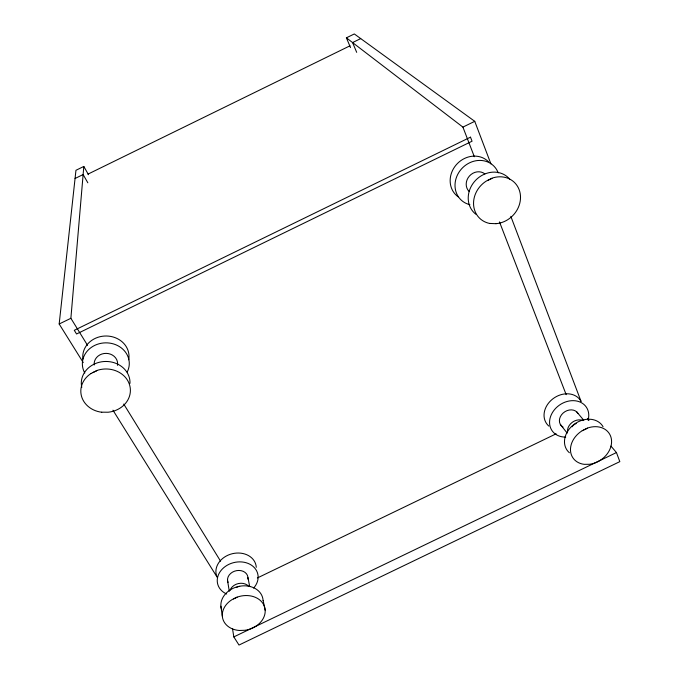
<?xml version="1.0" encoding="UTF-8"?>
<svg xmlns="http://www.w3.org/2000/svg" width="679" height="679" viewBox="0 0 679 679"><rect width="100%" height="100%" fill="white"/><g stroke="black" fill="none" stroke-linecap="round" stroke-linejoin="round"><path stroke-width="1.02" d="M87.574 345.373L70.879 318.29L83.814 166.448L75.955 170.293L59.175 323.993L83.254 362.594M92.667 372.661L96.825 370.641L91.079 373.433M487.802 180.342L492.003 178.297L486.189 181.132A24.775 21.872 -45.6 0 0 473.636 205.406A24.775 21.872 -45.6 0 0 490.026 223.518M233.457 598.912L237.149 597.138A21.66 17.213 -14.7 0 1 264.844 607.832A21.66 17.213 -14.7 0 1 244.89 630.273L239.347 630.485A21.592 17.153 -14.7 0 1 222.644 618.28A21.592 17.153 -14.7 0 1 232.065 599.608L237.149 597.138M583.66 429.994L587.386 428.203L582.234 430.681M350.517 47.598L346.392 37.829L354.311 33.95L474.748 121.329L490.909 163.902M75.063 178.484L83.127 174.537L87.837 182.795M360.71 38.593L352.588 42.573L356.687 52.351M87.956 174.13L349.982 45.816M59.175 323.993L70.879 318.29M346.392 37.829L462.908 127.109L474.748 121.329M257.358 577.965L556.118 433.822M233.822 636.91L616.456 452.562L619.825 461.635L239 645.05L233.822 636.91L232.515 628.686M101.748 412.178L108.156 412.221A24.733 21.669 -3 0 0 129.706 385.332A24.733 21.669 -3 0 0 96.774 370.53M490.051 223.442L496.035 223.705M587.615 418.62L588.99 420.242M610.964 446.095L616.456 452.562M576.666 411.805L583.77 420.259M560.362 424.494L567.211 433.126M112.935 410.167L217.102 577.125M123.748 404.064L220.582 561.185M83.814 166.448L88.508 174.724M462.908 127.109L474.341 156.73M499.489 221.897L566.167 394.652M510.837 216.38L581.122 401.527M587.513 418.357L588.269 420.335M263.129 600.431L265.149 610.234M247.971 577.608L249.677 586.52M227.516 580.324L229.298 591.299M220.862 606.203L222.33 616.142M469.189 191.512A11.789 10.524 -46.7 0 1 469.41 176.048A11.789 10.524 -46.7 0 1 484.84 173.9M469.893 204.693A23.578 21.041 -46.7 0 1 461.457 168.961A23.578 21.041 -46.7 0 1 498.216 172.865M458.257 196.876A23.247 20.803 -47 0 1 456.144 164.929A23.247 20.803 -47 0 1 488.337 161.602M491.978 178.178A24.851 21.94 -45.6 0 1 520.428 195.34A24.851 21.94 -45.6 0 1 496.035 223.671M475.843 214.241A24.486 21.686 -45.9 0 1 475.707 180.215A24.486 21.686 -45.9 0 1 509.725 179.197M94.228 364.996A11.738 10.397 -2 0 1 106.187 353.377A11.738 10.397 -2 0 1 117.475 365.336M84.807 373.06A23.468 20.794 -2 0 1 105.381 342.853A23.468 20.794 -2 0 1 127.211 372.033M82.897 359.038A23.137 20.565 -1.7 0 1 106.459 336.003A23.137 20.565 -1.7 0 1 128.713 359.777M81.786 387.42A24.368 21.422 -2.7 0 1 103.615 361.559A24.368 21.422 -2.7 0 1 129.995 383.355M101.74 412.246A24.656 21.601 -3 0 1 81.488 396.171A24.656 21.601 -3 0 1 91.096 373.458M236.334 587.547A6.841 5.491 -14.5 0 1 239.687 586.359M230.045 590.306A10.524 8.454 -14.5 0 1 238.541 583.524A10.524 8.454 -14.5 0 1 248.76 586.444M228.042 582.438A10.338 8.352 -14.4 0 1 236.708 570.623A10.338 8.352 -14.4 0 1 247.894 579.077M226.684 594.023A20.676 16.712 -14.4 0 1 220.87 570.674A20.676 16.712 -14.4 0 1 249.94 564.274A20.676 16.712 -14.4 0 1 253.598 588.099M216.966 576.819A20.412 16.576 -14.3 0 1 232.311 553.716A20.412 16.576 -14.3 0 1 256.28 567.313M221.643 609.683A21.372 17.068 -14.6 0 1 238.609 586.444A21.372 17.068 -14.6 0 1 263.087 600.44M572.091 426.785A6.883 5.542 -34.5 0 1 576.267 423.535M567.534 431.852A10.584 8.53 -34.5 0 1 572.372 422.228A10.584 8.53 -34.5 0 1 583.125 420.581M563.018 427.023A10.397 8.428 -34.6 0 1 563.129 413.044A10.397 8.428 -34.6 0 1 578.041 413.519M565.734 437.089A20.794 16.856 -34.6 0 1 549.931 418.867A20.794 16.856 -34.6 0 1 573.339 400.652A20.794 16.856 -34.6 0 1 588.235 419.58M548.853 426.098A20.531 16.72 -34.7 0 1 552.748 398.929A20.531 16.72 -34.7 0 1 580.91 401.111M587.36 428.109A21.787 17.374 -34.3 0 1 611.567 440.705A21.787 17.374 -34.3 0 1 589.38 464.292L584.178 464.334A21.72 17.314 -34.3 0 1 570.496 450.567A21.72 17.314 -34.3 0 1 582.242 430.698M569.401 452.757A21.499 17.221 -34.4 0 1 573.721 424.613A21.499 17.221 -34.4 0 1 603.062 426.726M470.496 137.166L74.283 330.308L76.557 333.992L472.049 141.224L470.496 137.166"/></g></svg>
